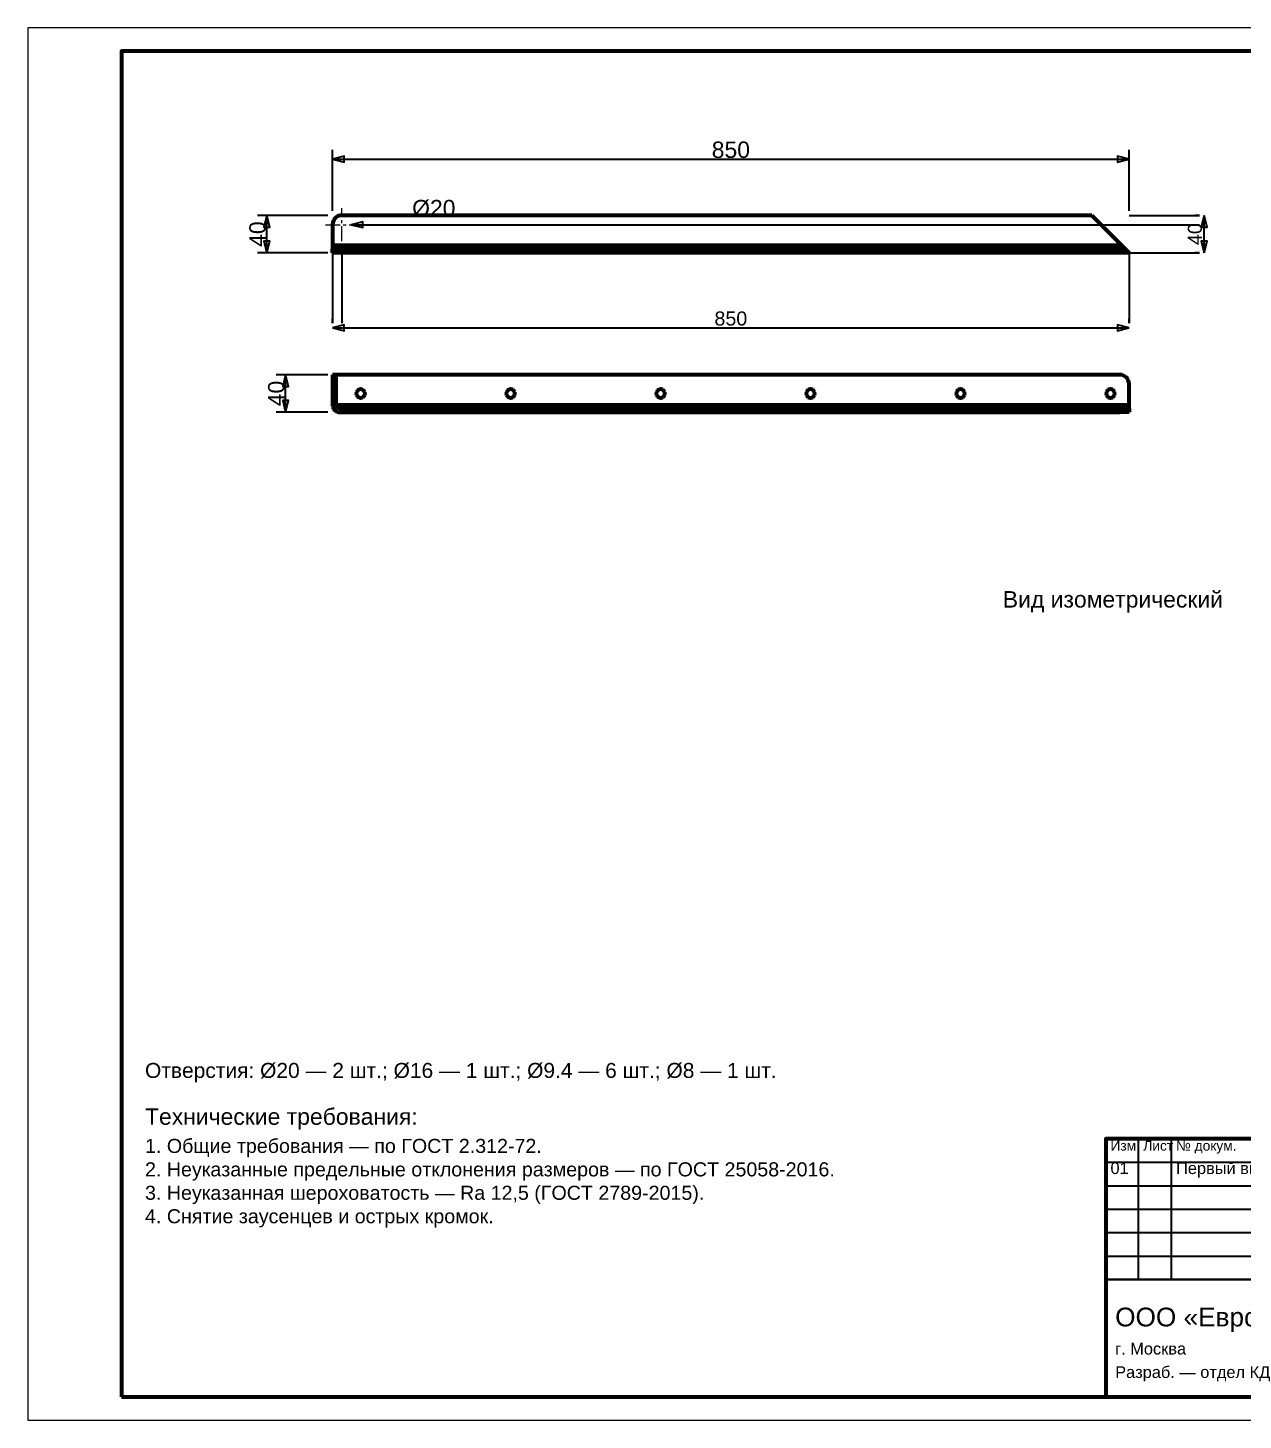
# Model space of a CAD drawing. Header units: millimetres. Extents: x 0 to 420, y 0 to 297.
# Drawn here: x 0 to 259.3, y 0 to 297 of the extents above; entities that cross this region are included whole.
import ezdxf
from ezdxf.enums import TextEntityAlignment as Align

# ---------------------------------------------------------------- set-up
doc = ezdxf.new("R2010")
doc.units = ezdxf.units.MM
doc.linetypes.add('CENTER', pattern=[5.08, 3.175, -0.635, 0.635, -0.635])
doc.linetypes.add('DASHED', pattern=[1.524, 1.27, -0.254])
doc.styles.add('GOST', font='Arial')

msp = doc.modelspace()

# ---------------------------------------------------------------- linework, layer by layer
at = {"color": 7, "lineweight": 35}
for p, q in [((65, 258), (65, 271)), ((235, 258), (235, 271)), ((65, 269), (235, 269)), ((64, 257), (49, 257)), ((51, 249), (51, 257)), ((235, 257), (250, 257)), ((250, 257), (249, 257)), ((251, 249), (251, 257)), ((69, 255), (81, 255)), ((71, 255), (250, 255)), ((81, 255), (86, 255)), ((67, 251), (67, 234)), ((64, 249), (49, 249)), ((65, 249), (65, 234)), ((235, 249), (235, 234)), ((235, 249), (250, 249)), ((250, 249), (249, 249)), ((65, 234), (65, 235)), ((235, 234), (235, 235)), ((65, 233), (235, 233)), ((64, 223), (53, 223)), ((55, 215), (55, 223)), ((64, 215), (53, 215)), ((237, 30), (237, 60)), ((244, 30), (244, 60)), ((230, 55), (278, 55)), ((230, 50), (278, 50)), ((230, 45), (278, 45)), ((230, 40), (278, 40)), ((230, 35), (278, 35)), ((230, 30), (278, 30))]:
    msp.add_line(p, q, dxfattribs=at)
at = {"color": 4, "linetype": 'CENTER', "lineweight": 25}
for p, q in [((67, 251.5), (67, 258.5)), ((63.5, 255), (70.5, 255))]:
    msp.add_line(p, q, dxfattribs=at)
at = {"color": 1, "lineweight": 70}
for p, q in [((65.05, 255.45), (65, 255)), ((65.2, 255.87), (65.05, 255.45)), ((65.44, 256.25), (65.2, 255.87)), ((65.75, 256.56), (65.44, 256.25)), ((66.13, 256.8), (65.75, 256.56)), ((66.55, 256.95), (66.13, 256.8)), ((67, 257), (66.55, 256.95)), ((227, 257), (67, 257)), ((227, 257), (233.4, 250.6)), ((65, 255), (65, 250.6)), ((65, 250.6), (65, 250.51)), ((233.4, 250.6), (65, 250.6)), ((65, 250.51), (65, 250.42)), ((65, 250.42), (65, 250.34)), ((65, 250.34), (65, 250.25)), ((65, 250.25), (65, 250.17)), ((65, 250.17), (65, 250.1)), ((65, 250.1), (65, 250.03)), ((65, 250.03), (65, 249.97)), ((65, 249.97), (65, 249.92)), ((65, 249.92), (65, 249.88)), ((65, 249.88), (65, 249.84)), ((65, 249.84), (65, 249.82)), ((65, 249.82), (65, 249.81)), ((65, 249.81), (65, 249.8)), ((65, 249.8), (65.01, 249.8)), ((65, 249), (65, 249.8)), ((65.01, 249.8), (65.05, 249.8)), ((65.05, 249.8), (65.11, 249.8)), ((65.11, 249.8), (65.2, 249.8)), ((65.2, 249.8), (65.31, 249.8)), ((65.31, 249.8), (65.44, 249.8)), ((65.44, 249.8), (65.59, 249.8)), ((65.59, 249.8), (65.75, 249.8)), ((65.75, 249.8), (65.94, 249.8)), ((65.94, 249.8), (66.13, 249.8)), ((66.13, 249.8), (66.34, 249.8)), ((66.34, 249.8), (66.55, 249.8)), ((66.55, 249.8), (66.78, 249.8)), ((66.78, 249.8), (67, 249.8)), ((67, 249.8), (234.2, 249.8)), ((67, 249.8), (67, 249)), ((233.46, 250.54), (233.4, 250.6)), ((233.4, 250.6), (233.49, 250.51)), ((233.52, 250.48), (233.46, 250.54)), ((233.49, 250.51), (233.58, 250.42)), ((233.58, 250.42), (233.52, 250.48)), ((233.64, 250.36), (233.58, 250.42)), ((233.58, 250.42), (233.66, 250.34)), ((233.7, 250.3), (233.64, 250.36)), ((233.66, 250.34), (233.75, 250.25)), ((233.76, 250.24), (233.7, 250.3)), ((233.75, 250.25), (233.83, 250.17)), ((233.81, 250.19), (233.76, 250.24)), ((233.87, 250.13), (233.81, 250.19)), ((233.83, 250.17), (233.9, 250.1)), ((233.93, 250.07), (233.87, 250.13)), ((233.9, 250.1), (233.97, 250.03)), ((233.98, 250.02), (233.93, 250.07)), ((233.97, 250.03), (234.03, 249.97)), ((234.04, 249.96), (233.98, 250.02)), ((234.03, 249.97), (234.08, 249.92)), ((234.09, 249.91), (234.04, 249.96)), ((234.08, 249.92), (234.12, 249.88)), ((234.15, 249.85), (234.09, 249.91)), ((234.12, 249.88), (234.16, 249.84)), ((234.2, 249.8), (234.15, 249.85)), ((234.16, 249.84), (234.18, 249.82)), ((234.18, 249.82), (234.19, 249.81)), ((234.19, 249.81), (234.2, 249.8)), ((234.2, 249.8), (235, 249)), ((65.01, 249), (65, 249)), ((65.05, 249), (65.01, 249)), ((65.11, 249), (65.05, 249)), ((65.2, 249), (65.11, 249)), ((65.31, 249), (65.2, 249)), ((65.44, 249), (65.31, 249)), ((65.59, 249), (65.44, 249)), ((65.75, 249), (65.59, 249)), ((65.94, 249), (65.75, 249)), ((66.13, 249), (65.94, 249)), ((66.34, 249), (66.13, 249)), ((66.55, 249), (66.34, 249)), ((66.78, 249), (66.55, 249)), ((67, 249), (66.78, 249)), ((235, 249), (67, 249)), ((65.8, 223), (65, 223)), ((65, 223), (65, 216.6)), ((233, 223), (65.8, 223)), ((65.8, 216.6), (65.8, 223)), ((233.45, 222.95), (233, 223)), ((233.87, 222.8), (233.45, 222.95)), ((234.25, 222.56), (233.87, 222.8)), ((70.53, 219.81), (70.28, 219.6)), ((70.84, 219.93), (70.53, 219.81)), ((71.16, 219.93), (70.84, 219.93)), ((71.47, 219.81), (71.16, 219.93)), ((71.72, 219.6), (71.47, 219.81)), ((102.53, 219.81), (102.28, 219.6)), ((102.84, 219.93), (102.53, 219.81)), ((103.16, 219.93), (102.84, 219.93)), ((103.47, 219.81), (103.16, 219.93)), ((103.72, 219.6), (103.47, 219.81)), ((134.53, 219.81), (134.28, 219.6)), ((134.84, 219.93), (134.53, 219.81)), ((135.16, 219.93), (134.84, 219.93)), ((135.47, 219.81), (135.16, 219.93)), ((135.72, 219.6), (135.47, 219.81)), ((166.53, 219.81), (166.28, 219.6)), ((166.84, 219.93), (166.53, 219.81)), ((167.16, 219.93), (166.84, 219.93)), ((167.47, 219.81), (167.16, 219.93)), ((167.72, 219.6), (167.47, 219.81)), ((198.53, 219.81), (198.28, 219.6)), ((198.84, 219.93), (198.53, 219.81)), ((199.16, 219.93), (198.84, 219.93)), ((199.47, 219.81), (199.16, 219.93)), ((199.72, 219.6), (199.47, 219.81)), ((230.53, 219.81), (230.28, 219.6)), ((230.84, 219.93), (230.53, 219.81)), ((231.16, 219.93), (230.84, 219.93)), ((231.47, 219.81), (231.16, 219.93)), ((231.72, 219.6), (231.47, 219.81)), ((234.56, 222.25), (234.25, 222.56)), ((234.8, 221.87), (234.56, 222.25)), ((234.95, 221.45), (234.8, 221.87)), ((235, 221), (234.95, 221.45)), ((235, 216.6), (235, 221)), ((70.12, 219.32), (70.06, 219)), ((70.06, 219), (70.12, 218.68)), ((70.28, 219.6), (70.12, 219.32)), ((70.12, 218.68), (70.28, 218.4)), ((70.28, 218.4), (70.53, 218.19)), ((70.53, 218.19), (70.84, 218.07)), ((70.84, 218.07), (71.16, 218.07)), ((71.16, 218.07), (71.47, 218.19)), ((71.47, 218.19), (71.72, 218.4)), ((71.88, 219.32), (71.72, 219.6)), ((71.72, 218.4), (71.88, 218.68)), ((71.94, 219), (71.88, 219.32)), ((71.88, 218.68), (71.94, 219)), ((102.12, 219.32), (102.06, 219)), ((102.06, 219), (102.12, 218.68)), ((102.28, 219.6), (102.12, 219.32)), ((102.12, 218.68), (102.28, 218.4)), ((102.28, 218.4), (102.53, 218.19)), ((102.53, 218.19), (102.84, 218.07)), ((102.84, 218.07), (103.16, 218.07)), ((103.16, 218.07), (103.47, 218.19)), ((103.47, 218.19), (103.72, 218.4)), ((103.88, 219.32), (103.72, 219.6)), ((103.72, 218.4), (103.88, 218.68)), ((103.94, 219), (103.88, 219.32)), ((103.88, 218.68), (103.94, 219)), ((134.12, 219.32), (134.06, 219)), ((134.06, 219), (134.12, 218.68)), ((134.28, 219.6), (134.12, 219.32)), ((134.12, 218.68), (134.28, 218.4)), ((134.28, 218.4), (134.53, 218.19)), ((134.53, 218.19), (134.84, 218.07)), ((134.84, 218.07), (135.16, 218.07)), ((135.16, 218.07), (135.47, 218.19)), ((135.47, 218.19), (135.72, 218.4)), ((135.88, 219.32), (135.72, 219.6)), ((135.72, 218.4), (135.88, 218.68)), ((135.94, 219), (135.88, 219.32)), ((135.88, 218.68), (135.94, 219)), ((166.12, 219.32), (166.06, 219)), ((166.06, 219), (166.12, 218.68)), ((166.28, 219.6), (166.12, 219.32)), ((166.12, 218.68), (166.28, 218.4)), ((166.28, 218.4), (166.53, 218.19)), ((166.53, 218.19), (166.84, 218.07)), ((166.84, 218.07), (167.16, 218.07)), ((167.16, 218.07), (167.47, 218.19)), ((167.47, 218.19), (167.72, 218.4)), ((167.88, 219.32), (167.72, 219.6)), ((167.72, 218.4), (167.88, 218.68)), ((167.94, 219), (167.88, 219.32)), ((167.88, 218.68), (167.94, 219)), ((198.12, 219.32), (198.06, 219)), ((198.06, 219), (198.12, 218.68)), ((198.28, 219.6), (198.12, 219.32)), ((198.12, 218.68), (198.28, 218.4)), ((198.28, 218.4), (198.53, 218.19)), ((198.53, 218.19), (198.84, 218.07)), ((198.84, 218.07), (199.16, 218.07)), ((199.16, 218.07), (199.47, 218.19)), ((199.47, 218.19), (199.72, 218.4)), ((199.88, 219.32), (199.72, 219.6)), ((199.72, 218.4), (199.88, 218.68)), ((199.94, 219), (199.88, 219.32)), ((199.88, 218.68), (199.94, 219)), ((230.12, 219.32), (230.06, 219)), ((230.06, 219), (230.12, 218.68)), ((230.28, 219.6), (230.12, 219.32)), ((230.12, 218.68), (230.28, 218.4)), ((230.28, 218.4), (230.53, 218.19)), ((230.53, 218.19), (230.84, 218.07)), ((230.84, 218.07), (231.16, 218.07)), ((231.16, 218.07), (231.47, 218.19)), ((231.47, 218.19), (231.72, 218.4)), ((231.88, 219.32), (231.72, 219.6)), ((231.72, 218.4), (231.88, 218.68)), ((231.94, 219), (231.88, 219.32)), ((231.88, 218.68), (231.94, 219)), ((65, 216.6), (65.01, 216.42)), ((65.01, 216.42), (65.04, 216.24)), ((65.04, 216.24), (65.09, 216.07)), ((65.09, 216.07), (65.16, 215.91)), ((65.16, 215.91), (65.25, 215.75)), ((65.25, 215.75), (65.35, 215.6)), ((65.35, 215.6), (65.47, 215.47)), ((65.47, 215.47), (65.6, 215.35)), ((65.6, 215.35), (65.75, 215.25)), ((65.75, 215.25), (65.91, 215.16)), ((65.81, 216.51), (65.8, 216.6)), ((65.8, 216.6), (235, 216.6)), ((65.82, 216.42), (65.81, 216.51)), ((65.84, 216.34), (65.82, 216.42)), ((65.88, 216.25), (65.84, 216.34)), ((65.92, 216.17), (65.88, 216.25)), ((65.91, 215.16), (66.07, 215.09)), ((65.97, 216.1), (65.92, 216.17)), ((66.03, 216.03), (65.97, 216.1)), ((66.1, 215.97), (66.03, 216.03)), ((66.07, 215.09), (66.24, 215.04)), ((66.17, 215.92), (66.1, 215.97)), ((66.25, 215.88), (66.17, 215.92)), ((66.24, 215.04), (66.42, 215.01)), ((66.34, 215.84), (66.25, 215.88)), ((66.42, 215.82), (66.34, 215.84)), ((66.51, 215.81), (66.42, 215.82)), ((66.42, 215.01), (66.6, 215)), ((66.6, 215.8), (66.51, 215.81)), ((73, 215.8), (66.6, 215.8)), ((66.6, 215), (73, 215)), ((73, 215), (73, 215.8)), ((73, 215.8), (233, 215.8)), ((73, 215), (233, 215)), ((233, 215.8), (233.22, 215.8)), ((233, 215), (233, 215.8)), ((233.22, 215), (233, 215)), ((233.22, 215.8), (233.45, 215.8)), ((233.45, 215), (233.22, 215)), ((233.45, 215.8), (233.66, 215.8)), ((233.66, 215), (233.45, 215)), ((233.66, 215.8), (233.87, 215.8)), ((233.87, 215), (233.66, 215)), ((233.87, 215.8), (234.06, 215.8)), ((234.06, 215), (233.87, 215)), ((234.06, 215.8), (234.25, 215.8)), ((234.25, 215), (234.06, 215)), ((234.25, 215.8), (234.41, 215.8)), ((234.41, 215), (234.25, 215)), ((234.41, 215.8), (234.56, 215.8)), ((234.56, 215), (234.41, 215)), ((234.56, 215.8), (234.69, 215.8)), ((234.69, 215), (234.56, 215)), ((234.69, 215.8), (234.8, 215.8)), ((234.8, 215), (234.69, 215)), ((234.8, 215.8), (234.89, 215.8)), ((234.89, 215), (234.8, 215)), ((234.89, 215.8), (234.95, 215.8)), ((234.95, 215), (234.89, 215)), ((234.95, 215.8), (234.99, 215.8)), ((234.99, 215), (234.95, 215)), ((234.99, 215.8), (235, 215.8)), ((235, 215), (234.99, 215)), ((235, 216.51), (235, 216.6)), ((235, 216.42), (235, 216.51)), ((235, 216.34), (235, 216.42)), ((235, 216.25), (235, 216.34)), ((235, 216.17), (235, 216.25)), ((235, 216.1), (235, 216.17)), ((235, 216.03), (235, 216.1)), ((235, 215.97), (235, 216.03)), ((235, 215.92), (235, 215.97)), ((235, 215.88), (235, 215.92)), ((235, 215.84), (235, 215.88)), ((235, 215.82), (235, 215.84)), ((235, 215.81), (235, 215.82)), ((235, 215.8), (235, 215.81)), ((235, 215.8), (235, 215))]:
    msp.add_line(p, q, dxfattribs=at)
at = {"color": 5, "linetype": 'DASHED', "lineweight": 35}
for p, q in [((65, 255), (65.05, 255.45)), ((65.05, 255.45), (65.2, 255.87)), ((65.2, 255.87), (65.44, 256.25)), ((65.44, 256.25), (65.75, 256.56)), ((65.75, 256.56), (66.13, 256.8)), ((66.13, 256.8), (66.55, 256.95)), ((66.55, 256.95), (67, 257)), ((227, 257), (67, 257)), ((233.4, 250.6), (227, 257)), ((65, 250.6), (65, 255)), ((65, 250.42), (65, 250.6)), ((65, 250.24), (65, 250.42)), ((65, 250.07), (65, 250.24)), ((65, 249.91), (65, 250.07)), ((65, 249.75), (65, 249.91)), ((234.2, 249.8), (65, 249.8)), ((65, 249.8), (65, 249)), ((65, 249.6), (65, 249.75)), ((65, 249.47), (65, 249.6)), ((68.06, 249.8), (68.08, 249.8)), ((68.08, 249.8), (68.06, 249.8)), ((68.06, 249.8), (68.06, 249)), ((68.08, 249.8), (68.15, 249.8)), ((68.15, 249.8), (68.08, 249.8)), ((68.15, 249.8), (68.27, 249.8)), ((68.27, 249.8), (68.15, 249.8)), ((68.27, 249.8), (68.41, 249.8)), ((68.41, 249.8), (68.27, 249.8)), ((68.41, 249.8), (68.59, 249.8)), ((68.59, 249.8), (68.41, 249.8)), ((68.59, 249.8), (68.79, 249.8)), ((68.79, 249.8), (68.59, 249.8)), ((68.79, 249.8), (69, 249.8)), ((69, 249.8), (68.79, 249.8)), ((69, 249.8), (69.21, 249.8)), ((69.21, 249.8), (69, 249.8)), ((69.21, 249.8), (69.41, 249.8)), ((69.41, 249.8), (69.21, 249.8)), ((69.41, 249.8), (69.59, 249.8)), ((69.59, 249.8), (69.41, 249.8)), ((69.59, 249.8), (69.73, 249.8)), ((69.73, 249.8), (69.59, 249.8)), ((69.73, 249.8), (69.85, 249.8)), ((69.85, 249.8), (69.73, 249.8)), ((69.85, 249.8), (69.92, 249.8)), ((69.92, 249.8), (69.85, 249.8)), ((69.92, 249.8), (69.94, 249.8)), ((69.94, 249.8), (69.92, 249.8)), ((100.06, 249.8), (100.08, 249.8)), ((100.08, 249.8), (100.06, 249.8)), ((100.06, 249.8), (100.06, 249)), ((100.08, 249.8), (100.15, 249.8)), ((100.15, 249.8), (100.08, 249.8)), ((100.15, 249.8), (100.27, 249.8)), ((100.27, 249.8), (100.15, 249.8)), ((100.27, 249.8), (100.41, 249.8)), ((100.41, 249.8), (100.27, 249.8)), ((100.41, 249.8), (100.59, 249.8)), ((100.59, 249.8), (100.41, 249.8)), ((100.59, 249.8), (100.79, 249.8)), ((100.79, 249.8), (100.59, 249.8)), ((100.79, 249.8), (101, 249.8)), ((101, 249.8), (100.79, 249.8)), ((101, 249.8), (101.21, 249.8)), ((101.21, 249.8), (101, 249.8)), ((101.21, 249.8), (101.41, 249.8)), ((101.41, 249.8), (101.21, 249.8)), ((101.41, 249.8), (101.59, 249.8)), ((101.59, 249.8), (101.41, 249.8)), ((101.59, 249.8), (101.73, 249.8)), ((101.73, 249.8), (101.59, 249.8)), ((101.73, 249.8), (101.85, 249.8)), ((101.85, 249.8), (101.73, 249.8)), ((101.85, 249.8), (101.92, 249.8)), ((101.92, 249.8), (101.85, 249.8)), ((101.92, 249.8), (101.94, 249.8)), ((101.94, 249.8), (101.92, 249.8)), ((132.06, 249.8), (132.08, 249.8)), ((132.08, 249.8), (132.06, 249.8)), ((132.06, 249.8), (132.06, 249)), ((132.08, 249.8), (132.15, 249.8)), ((132.15, 249.8), (132.08, 249.8)), ((132.15, 249.8), (132.27, 249.8)), ((132.27, 249.8), (132.15, 249.8)), ((132.27, 249.8), (132.41, 249.8)), ((132.41, 249.8), (132.27, 249.8)), ((132.41, 249.8), (132.59, 249.8)), ((132.59, 249.8), (132.41, 249.8)), ((132.59, 249.8), (132.79, 249.8)), ((132.79, 249.8), (132.59, 249.8)), ((132.79, 249.8), (133, 249.8)), ((133, 249.8), (132.79, 249.8)), ((133, 249.8), (133.21, 249.8)), ((133.21, 249.8), (133, 249.8)), ((133.21, 249.8), (133.41, 249.8)), ((133.41, 249.8), (133.21, 249.8)), ((133.41, 249.8), (133.59, 249.8)), ((133.59, 249.8), (133.41, 249.8)), ((133.59, 249.8), (133.73, 249.8)), ((133.73, 249.8), (133.59, 249.8)), ((133.73, 249.8), (133.85, 249.8)), ((133.85, 249.8), (133.73, 249.8)), ((133.85, 249.8), (133.92, 249.8)), ((133.92, 249.8), (133.85, 249.8)), ((133.92, 249.8), (133.94, 249.8)), ((133.94, 249.8), (133.92, 249.8)), ((164.06, 249.8), (164.08, 249.8)), ((164.08, 249.8), (164.06, 249.8)), ((164.06, 249.8), (164.06, 249)), ((164.08, 249.8), (164.15, 249.8)), ((164.15, 249.8), (164.08, 249.8)), ((164.15, 249.8), (164.27, 249.8)), ((164.27, 249.8), (164.15, 249.8)), ((164.27, 249.8), (164.41, 249.8)), ((164.41, 249.8), (164.27, 249.8)), ((164.41, 249.8), (164.59, 249.8)), ((164.59, 249.8), (164.41, 249.8)), ((164.59, 249.8), (164.79, 249.8)), ((164.79, 249.8), (164.59, 249.8)), ((164.79, 249.8), (165, 249.8)), ((165, 249.8), (164.79, 249.8)), ((165, 249.8), (165.21, 249.8)), ((165.21, 249.8), (165, 249.8)), ((165.21, 249.8), (165.41, 249.8)), ((165.41, 249.8), (165.21, 249.8)), ((165.41, 249.8), (165.59, 249.8)), ((165.59, 249.8), (165.41, 249.8)), ((165.59, 249.8), (165.73, 249.8)), ((165.73, 249.8), (165.59, 249.8)), ((165.73, 249.8), (165.85, 249.8)), ((165.85, 249.8), (165.73, 249.8)), ((165.85, 249.8), (165.92, 249.8)), ((165.92, 249.8), (165.85, 249.8)), ((165.92, 249.8), (165.94, 249.8)), ((165.94, 249.8), (165.92, 249.8)), ((196.06, 249.8), (196.08, 249.8)), ((196.08, 249.8), (196.06, 249.8)), ((196.06, 249.8), (196.06, 249)), ((196.08, 249.8), (196.15, 249.8)), ((196.15, 249.8), (196.08, 249.8)), ((196.15, 249.8), (196.27, 249.8)), ((196.27, 249.8), (196.15, 249.8)), ((196.27, 249.8), (196.41, 249.8)), ((196.41, 249.8), (196.27, 249.8)), ((196.41, 249.8), (196.59, 249.8)), ((196.59, 249.8), (196.41, 249.8)), ((196.59, 249.8), (196.79, 249.8)), ((196.79, 249.8), (196.59, 249.8)), ((196.79, 249.8), (197, 249.8)), ((197, 249.8), (196.79, 249.8)), ((197, 249.8), (197.21, 249.8)), ((197.21, 249.8), (197, 249.8)), ((197.21, 249.8), (197.41, 249.8)), ((197.41, 249.8), (197.21, 249.8)), ((197.41, 249.8), (197.59, 249.8)), ((197.59, 249.8), (197.41, 249.8)), ((197.59, 249.8), (197.73, 249.8)), ((197.73, 249.8), (197.59, 249.8)), ((197.73, 249.8), (197.85, 249.8)), ((197.85, 249.8), (197.73, 249.8)), ((197.85, 249.8), (197.92, 249.8)), ((197.92, 249.8), (197.85, 249.8)), ((197.92, 249.8), (197.94, 249.8)), ((197.94, 249.8), (197.92, 249.8)), ((228.06, 249.8), (228.08, 249.8)), ((228.08, 249.8), (228.06, 249.8)), ((228.06, 249.8), (228.06, 249)), ((228.08, 249.8), (228.15, 249.8)), ((228.15, 249.8), (228.08, 249.8)), ((228.15, 249.8), (228.27, 249.8)), ((228.27, 249.8), (228.15, 249.8)), ((228.27, 249.8), (228.41, 249.8)), ((228.41, 249.8), (228.27, 249.8)), ((228.41, 249.8), (228.59, 249.8)), ((228.59, 249.8), (228.41, 249.8)), ((228.59, 249.8), (228.79, 249.8)), ((228.79, 249.8), (228.59, 249.8)), ((228.79, 249.8), (229, 249.8)), ((229, 249.8), (228.79, 249.8)), ((229, 249.8), (229.21, 249.8)), ((229.21, 249.8), (229, 249.8)), ((229.21, 249.8), (229.41, 249.8)), ((229.41, 249.8), (229.21, 249.8)), ((229.41, 249.8), (229.59, 249.8)), ((229.59, 249.8), (229.41, 249.8)), ((229.59, 249.8), (229.73, 249.8)), ((229.73, 249.8), (229.59, 249.8)), ((229.73, 249.8), (229.85, 249.8)), ((229.85, 249.8), (229.73, 249.8)), ((229.85, 249.8), (229.92, 249.8)), ((229.92, 249.8), (229.85, 249.8)), ((229.92, 249.8), (229.94, 249.8)), ((229.94, 249.8), (229.92, 249.8)), ((234.3, 249.7), (234.2, 249.8)), ((234.4, 249.6), (234.3, 249.7)), ((234.49, 249.51), (234.4, 249.6)), ((234.57, 249.43), (234.49, 249.51)), ((65, 249.35), (65, 249.47)), ((65, 249.25), (65, 249.35)), ((65, 249.16), (65, 249.25)), ((65, 249.09), (65, 249.16)), ((65, 249.04), (65, 249.09)), ((65, 249.01), (65, 249.04)), ((65, 249), (65, 249.01)), ((65, 249), (235, 249)), ((68.06, 249), (68.08, 249)), ((68.08, 249), (68.06, 249)), ((68.08, 249), (68.15, 249)), ((68.15, 249), (68.08, 249)), ((68.15, 249), (68.27, 249)), ((68.27, 249), (68.15, 249)), ((68.27, 249), (68.41, 249)), ((68.41, 249), (68.27, 249)), ((68.41, 249), (68.59, 249)), ((68.59, 249), (68.41, 249)), ((68.59, 249), (68.79, 249)), ((68.79, 249), (68.59, 249)), ((68.79, 249), (69, 249)), ((69, 249), (68.79, 249)), ((69, 249), (69.21, 249)), ((69.21, 249), (69, 249)), ((69.21, 249), (69.41, 249)), ((69.41, 249), (69.21, 249)), ((69.41, 249), (69.59, 249)), ((69.59, 249), (69.41, 249)), ((69.59, 249), (69.73, 249)), ((69.73, 249), (69.59, 249)), ((69.73, 249), (69.85, 249)), ((69.85, 249), (69.73, 249)), ((69.85, 249), (69.92, 249)), ((69.92, 249), (69.85, 249)), ((69.92, 249), (69.94, 249)), ((69.94, 249), (69.92, 249)), ((100.06, 249), (100.08, 249)), ((100.08, 249), (100.06, 249)), ((100.08, 249), (100.15, 249)), ((100.15, 249), (100.08, 249)), ((100.15, 249), (100.27, 249)), ((100.27, 249), (100.15, 249)), ((100.27, 249), (100.41, 249)), ((100.41, 249), (100.27, 249)), ((100.41, 249), (100.59, 249)), ((100.59, 249), (100.41, 249)), ((100.59, 249), (100.79, 249)), ((100.79, 249), (100.59, 249)), ((100.79, 249), (101, 249)), ((101, 249), (100.79, 249)), ((101, 249), (101.21, 249)), ((101.21, 249), (101, 249)), ((101.21, 249), (101.41, 249)), ((101.41, 249), (101.21, 249)), ((101.41, 249), (101.59, 249)), ((101.59, 249), (101.41, 249)), ((101.59, 249), (101.73, 249)), ((101.73, 249), (101.59, 249)), ((101.73, 249), (101.85, 249)), ((101.85, 249), (101.73, 249)), ((101.85, 249), (101.92, 249)), ((101.92, 249), (101.85, 249)), ((101.92, 249), (101.94, 249)), ((101.94, 249), (101.92, 249)), ((132.06, 249), (132.08, 249)), ((132.08, 249), (132.06, 249)), ((132.08, 249), (132.15, 249)), ((132.15, 249), (132.08, 249)), ((132.15, 249), (132.27, 249)), ((132.27, 249), (132.15, 249)), ((132.27, 249), (132.41, 249)), ((132.41, 249), (132.27, 249)), ((132.41, 249), (132.59, 249)), ((132.59, 249), (132.41, 249)), ((132.59, 249), (132.79, 249)), ((132.79, 249), (132.59, 249)), ((132.79, 249), (133, 249)), ((133, 249), (132.79, 249)), ((133, 249), (133.21, 249)), ((133.21, 249), (133, 249)), ((133.21, 249), (133.41, 249)), ((133.41, 249), (133.21, 249)), ((133.41, 249), (133.59, 249)), ((133.59, 249), (133.41, 249)), ((133.59, 249), (133.73, 249)), ((133.73, 249), (133.59, 249)), ((133.73, 249), (133.85, 249)), ((133.85, 249), (133.73, 249)), ((133.85, 249), (133.92, 249)), ((133.92, 249), (133.85, 249)), ((133.92, 249), (133.94, 249)), ((133.94, 249), (133.92, 249)), ((164.06, 249), (164.08, 249)), ((164.08, 249), (164.06, 249)), ((164.08, 249), (164.15, 249)), ((164.15, 249), (164.08, 249)), ((164.15, 249), (164.27, 249)), ((164.27, 249), (164.15, 249)), ((164.27, 249), (164.41, 249)), ((164.41, 249), (164.27, 249)), ((164.41, 249), (164.59, 249)), ((164.59, 249), (164.41, 249)), ((164.59, 249), (164.79, 249)), ((164.79, 249), (164.59, 249)), ((164.79, 249), (165, 249)), ((165, 249), (164.79, 249)), ((165, 249), (165.21, 249)), ((165.21, 249), (165, 249)), ((165.21, 249), (165.41, 249)), ((165.41, 249), (165.21, 249)), ((165.41, 249), (165.59, 249)), ((165.59, 249), (165.41, 249)), ((165.59, 249), (165.73, 249)), ((165.73, 249), (165.59, 249)), ((165.73, 249), (165.85, 249)), ((165.85, 249), (165.73, 249)), ((165.85, 249), (165.92, 249)), ((165.92, 249), (165.85, 249)), ((165.92, 249), (165.94, 249)), ((165.94, 249), (165.92, 249)), ((196.06, 249), (196.08, 249)), ((196.08, 249), (196.06, 249)), ((196.08, 249), (196.15, 249)), ((196.15, 249), (196.08, 249)), ((196.15, 249), (196.27, 249)), ((196.27, 249), (196.15, 249)), ((196.27, 249), (196.41, 249)), ((196.41, 249), (196.27, 249)), ((196.41, 249), (196.59, 249)), ((196.59, 249), (196.41, 249)), ((196.59, 249), (196.79, 249)), ((196.79, 249), (196.59, 249)), ((196.79, 249), (197, 249)), ((197, 249), (196.79, 249)), ((197, 249), (197.21, 249)), ((197.21, 249), (197, 249)), ((197.21, 249), (197.41, 249)), ((197.41, 249), (197.21, 249)), ((197.41, 249), (197.59, 249)), ((197.59, 249), (197.41, 249)), ((197.59, 249), (197.73, 249)), ((197.73, 249), (197.59, 249)), ((197.73, 249), (197.85, 249)), ((197.85, 249), (197.73, 249)), ((197.85, 249), (197.92, 249)), ((197.92, 249), (197.85, 249)), ((197.92, 249), (197.94, 249)), ((197.94, 249), (197.92, 249)), ((228.06, 249), (228.08, 249)), ((228.08, 249), (228.06, 249)), ((228.08, 249), (228.15, 249)), ((228.15, 249), (228.08, 249)), ((228.15, 249), (228.27, 249)), ((228.27, 249), (228.15, 249)), ((228.27, 249), (228.41, 249)), ((228.41, 249), (228.27, 249)), ((228.41, 249), (228.59, 249)), ((228.59, 249), (228.41, 249)), ((228.59, 249), (228.79, 249)), ((228.79, 249), (228.59, 249)), ((228.79, 249), (229, 249)), ((229, 249), (228.79, 249)), ((229, 249), (229.21, 249)), ((229.21, 249), (229, 249)), ((229.21, 249), (229.41, 249)), ((229.41, 249), (229.21, 249)), ((229.41, 249), (229.59, 249)), ((229.59, 249), (229.41, 249)), ((229.59, 249), (229.73, 249)), ((229.73, 249), (229.59, 249)), ((229.73, 249), (229.85, 249)), ((229.85, 249), (229.73, 249)), ((229.85, 249), (229.92, 249)), ((229.92, 249), (229.85, 249)), ((229.92, 249), (229.94, 249)), ((229.94, 249), (229.92, 249)), ((234.65, 249.35), (234.57, 249.43)), ((234.72, 249.28), (234.65, 249.35)), ((234.79, 249.21), (234.72, 249.28)), ((234.84, 249.16), (234.79, 249.21)), ((234.89, 249.11), (234.84, 249.16)), ((234.93, 249.07), (234.89, 249.11)), ((234.96, 249.04), (234.93, 249.07)), ((234.98, 249.02), (234.96, 249.04)), ((235, 249), (234.98, 249.02)), ((235, 249), (235, 249)), ((65, 223), (233, 223)), ((233, 223), (233.45, 222.95)), ((233.45, 222.95), (233.87, 222.8)), ((233.87, 222.8), (234.25, 222.56)), ((70.28, 219.6), (70.53, 219.81)), ((70.53, 219.81), (70.84, 219.93)), ((70.84, 219.93), (71.16, 219.93)), ((71.16, 219.93), (71.47, 219.81)), ((71.47, 219.81), (71.72, 219.6)), ((102.28, 219.6), (102.53, 219.81)), ((102.53, 219.81), (102.84, 219.93)), ((102.84, 219.93), (103.16, 219.93)), ((103.16, 219.93), (103.47, 219.81)), ((103.47, 219.81), (103.72, 219.6)), ((134.28, 219.6), (134.53, 219.81)), ((134.53, 219.81), (134.84, 219.93)), ((134.84, 219.93), (135.16, 219.93)), ((135.16, 219.93), (135.47, 219.81)), ((135.47, 219.81), (135.72, 219.6)), ((166.28, 219.6), (166.53, 219.81)), ((166.53, 219.81), (166.84, 219.93)), ((166.84, 219.93), (167.16, 219.93)), ((167.16, 219.93), (167.47, 219.81)), ((167.47, 219.81), (167.72, 219.6)), ((198.28, 219.6), (198.53, 219.81)), ((198.53, 219.81), (198.84, 219.93)), ((198.84, 219.93), (199.16, 219.93)), ((199.16, 219.93), (199.47, 219.81)), ((199.47, 219.81), (199.72, 219.6)), ((230.28, 219.6), (230.53, 219.81)), ((230.53, 219.81), (230.84, 219.93)), ((230.84, 219.93), (231.16, 219.93)), ((231.16, 219.93), (231.47, 219.81)), ((231.47, 219.81), (231.72, 219.6)), ((234.25, 222.56), (234.56, 222.25)), ((234.56, 222.25), (234.8, 221.87)), ((234.8, 221.87), (234.95, 221.45)), ((234.95, 221.45), (235, 221)), ((235, 221), (235, 216.6)), ((70.06, 219), (70.12, 219.32)), ((70.12, 218.68), (70.06, 219)), ((70.12, 219.32), (70.28, 219.6)), ((70.28, 218.4), (70.12, 218.68)), ((70.53, 218.19), (70.28, 218.4)), ((70.84, 218.07), (70.53, 218.19)), ((71.16, 218.07), (70.84, 218.07)), ((71.47, 218.19), (71.16, 218.07)), ((71.72, 218.4), (71.47, 218.19)), ((71.72, 219.6), (71.88, 219.32)), ((71.88, 218.68), (71.72, 218.4)), ((71.88, 219.32), (71.94, 219)), ((71.94, 219), (71.88, 218.68)), ((102.06, 219), (102.12, 219.32)), ((102.12, 218.68), (102.06, 219)), ((102.12, 219.32), (102.28, 219.6)), ((102.28, 218.4), (102.12, 218.68)), ((102.53, 218.19), (102.28, 218.4)), ((102.84, 218.07), (102.53, 218.19)), ((103.16, 218.07), (102.84, 218.07)), ((103.47, 218.19), (103.16, 218.07)), ((103.72, 218.4), (103.47, 218.19)), ((103.72, 219.6), (103.88, 219.32)), ((103.88, 218.68), (103.72, 218.4)), ((103.88, 219.32), (103.94, 219)), ((103.94, 219), (103.88, 218.68)), ((134.06, 219), (134.12, 219.32)), ((134.12, 218.68), (134.06, 219)), ((134.12, 219.32), (134.28, 219.6)), ((134.28, 218.4), (134.12, 218.68)), ((134.53, 218.19), (134.28, 218.4)), ((134.84, 218.07), (134.53, 218.19)), ((135.16, 218.07), (134.84, 218.07)), ((135.47, 218.19), (135.16, 218.07)), ((135.72, 218.4), (135.47, 218.19)), ((135.72, 219.6), (135.88, 219.32)), ((135.88, 218.68), (135.72, 218.4)), ((135.88, 219.32), (135.94, 219)), ((135.94, 219), (135.88, 218.68)), ((166.06, 219), (166.12, 219.32)), ((166.12, 218.68), (166.06, 219)), ((166.12, 219.32), (166.28, 219.6)), ((166.28, 218.4), (166.12, 218.68)), ((166.53, 218.19), (166.28, 218.4)), ((166.84, 218.07), (166.53, 218.19)), ((167.16, 218.07), (166.84, 218.07)), ((167.47, 218.19), (167.16, 218.07)), ((167.72, 218.4), (167.47, 218.19)), ((167.72, 219.6), (167.88, 219.32)), ((167.88, 218.68), (167.72, 218.4)), ((167.88, 219.32), (167.94, 219)), ((167.94, 219), (167.88, 218.68)), ((198.06, 219), (198.12, 219.32)), ((198.12, 218.68), (198.06, 219)), ((198.12, 219.32), (198.28, 219.6)), ((198.28, 218.4), (198.12, 218.68)), ((198.53, 218.19), (198.28, 218.4)), ((198.84, 218.07), (198.53, 218.19)), ((199.16, 218.07), (198.84, 218.07)), ((199.47, 218.19), (199.16, 218.07)), ((199.72, 218.4), (199.47, 218.19)), ((199.72, 219.6), (199.88, 219.32)), ((199.88, 218.68), (199.72, 218.4)), ((199.88, 219.32), (199.94, 219)), ((199.94, 219), (199.88, 218.68)), ((230.06, 219), (230.12, 219.32)), ((230.12, 218.68), (230.06, 219)), ((230.12, 219.32), (230.28, 219.6)), ((230.28, 218.4), (230.12, 218.68)), ((230.53, 218.19), (230.28, 218.4)), ((230.84, 218.07), (230.53, 218.19)), ((231.16, 218.07), (230.84, 218.07)), ((231.47, 218.19), (231.16, 218.07)), ((231.72, 218.4), (231.47, 218.19)), ((231.72, 219.6), (231.88, 219.32)), ((231.88, 218.68), (231.72, 218.4)), ((231.88, 219.32), (231.94, 219)), ((231.94, 219), (231.88, 218.68)), ((66.6, 215.8), (235, 215.8)), ((235, 215), (66.6, 215)), ((235, 216.6), (235, 216.42)), ((235, 216.42), (235, 216.24)), ((235, 216.24), (235, 216.07)), ((235, 216.07), (235, 215.91)), ((235, 215.91), (235, 215.75)), ((235, 215.8), (235, 215)), ((235, 215.75), (235, 215.6)), ((235, 215.6), (235, 215.47)), ((235, 215.47), (235, 215.35)), ((235, 215.35), (235, 215.25)), ((235, 215.25), (235, 215.16)), ((235, 215.16), (235, 215.09)), ((235, 215.09), (235, 215.04)), ((235, 215.04), (235, 215.01)), ((235, 215.01), (235, 215))]:
    msp.add_line(p, q, dxfattribs=at)
at = {"color": 7, "lineweight": 25}
msp.add_lwpolyline([(0, 0), (420, 0), (420, 297), (0, 297)], close=True, dxfattribs=at)
at = {"color": 7, "lineweight": 70}
for points in [[(20, 5), (415, 5), (415, 292), (20, 292)], [(230, 5), (415, 5), (415, 60), (230, 60)]]:
    msp.add_lwpolyline(points, close=True, dxfattribs=at)
at = {"color": 7, "lineweight": 35}
for points in [[(65, 269), (67.5, 268.38), (67.5, 269.62)], [(235, 269), (232.5, 269.62), (232.5, 268.38)], [(51, 257), (50.38, 254.5), (51.62, 254.5)], [(69, 255), (71.5, 254.38), (71.5, 255.62)], [(251, 257), (250.38, 254.5), (251.63, 254.5)], [(51, 249), (51.62, 251.5), (50.38, 251.5)], [(251, 249), (251.63, 251.5), (250.38, 251.5)], [(65, 233), (67.5, 232.38), (67.5, 233.62)], [(235, 233), (232.5, 233.62), (232.5, 232.38)], [(55, 223), (54.38, 220.5), (55.63, 220.5)], [(55, 215), (55.63, 217.5), (54.38, 217.5)], [(230, 5), (278, 5), (278, 30), (230, 30)]]:
    msp.add_lwpolyline(points, close=True, dxfattribs=at)

# ---------------------------------------------------------------- texts
at = {"color": 7, "style": 'GOST'}
for height, p in [(3.5, (150, 271)), (3, (150, 235))]:
    msp.add_text('850', height=height, dxfattribs=at).set_placement(p, align=Align.MIDDLE)
msp.add_text('Ø20', height=3.5, dxfattribs=at).set_placement((82, 256.8))
for height, p in [(3.5, (49, 253)), (3, (249, 253)), (3.5, (53, 219))]:
    msp.add_text('40', height=height, rotation=90, dxfattribs=at).set_placement(p, align=Align.MIDDLE)
at = {"color": 3, "style": 'GOST'}
msp.add_text('Вид изометрический', height=3.5, dxfattribs=at).set_placement((255, 173.34), align=Align.RIGHT)
at = {"color": 6, "style": 'GOST'}
msp.add_text('Отверстия: Ø20 — 2 шт.; Ø16 — 1 шт.; Ø9.4 — 6 шт.; Ø8 — 1 шт.', height=3.2, dxfattribs=at).set_placement((25, 73))
at = {"color": 3, "style": 'GOST'}
for s, height, p in [('Технические требования:', 3.5, (25, 63)), ('1. Общие требования — по ГОСТ 2.312-72.', 3, (25, 57)), ('Изм.', 2.1, (231, 57.5)), ('Лист', 2.1, (238, 57.5)), ('№ докум.', 2.1, (245, 57.5)), ('2. Неуказанные предельные отклонения размеров — по ГОСТ 25058-2016.', 3, (25, 52)), ('01', 2.5, (231, 52.5)), ('Первый выпуск', 2.5, (245, 52.5)), ('3. Неуказанная шероховатость — Ra 12,5 (ГОСТ 2789-2015).', 3, (25, 47)), ('4. Снятие заусенцев и острых кромок.', 3, (25, 42)), ('ООО «Европит»', 4, (232, 20)), ('г. Москва', 2.5, (232, 14)), ('Разраб. — отдел КД', 2.5, (232, 9))]:
    msp.add_text(s, height=height, dxfattribs=at).set_placement(p)

doc.saveas('drawing.dxf')
